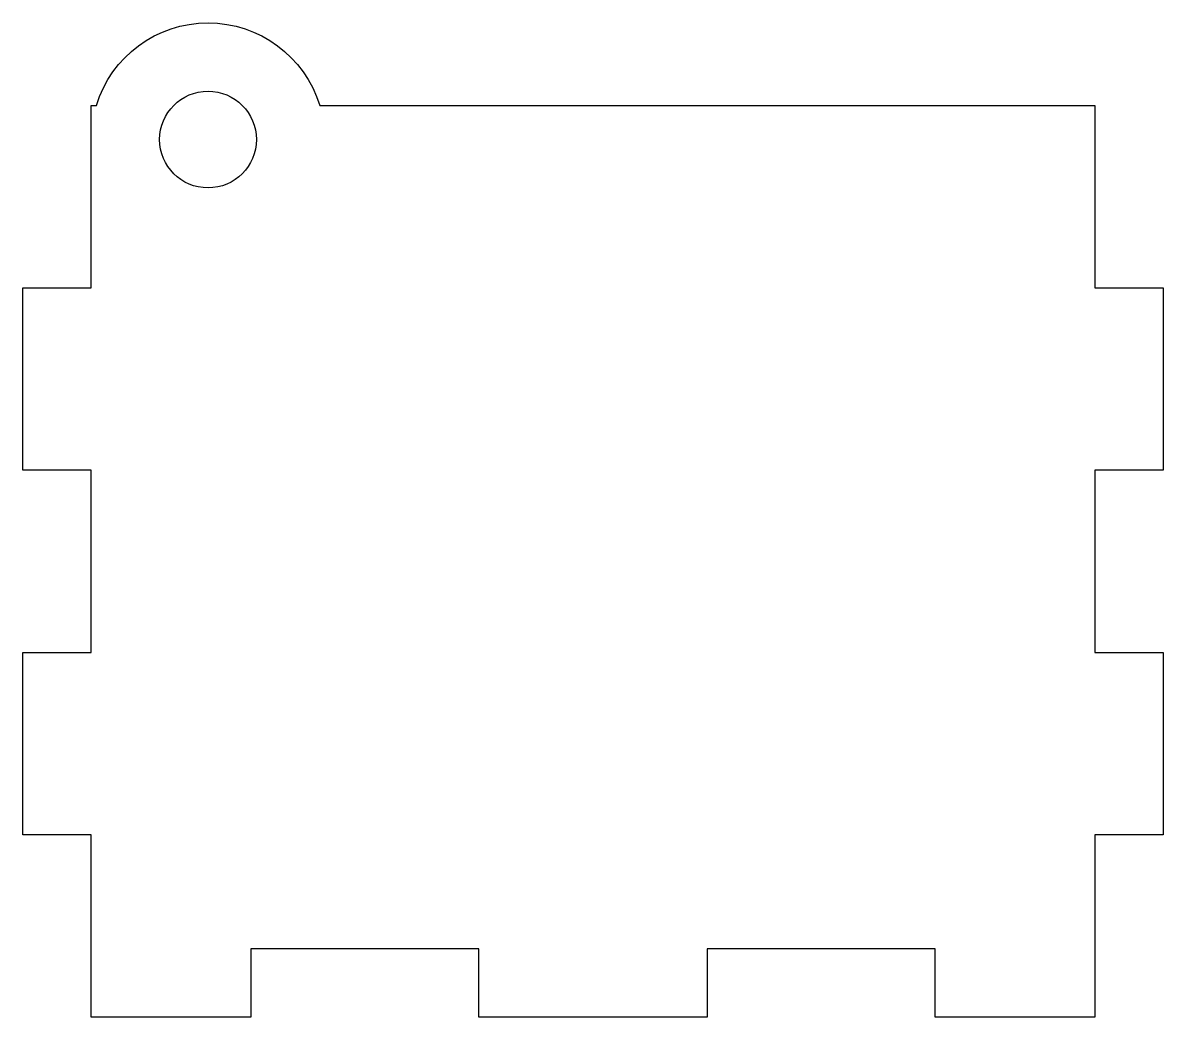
# Model space of a CAD drawing. Header units: millimetres. Extents: x -50 to 0, y 0 to 43.6.
import ezdxf

# ---------------------------------------------------------------- set-up
doc = ezdxf.new("R2010")
doc.units = ezdxf.units.MM
doc.layers.get('0').update_dxf_attribs({"linetype": 'CONTINUOUS'})

msp = doc.modelspace()

# ---------------------------------------------------------------- linework, layer by layer
msp.add_lwpolyline([(-47, 0), (-47, 8), (-50, 8), (-50, 16), (-47, 16), (-47, 24), (-50, 24), (-50, 32), (-47, 32), (-47, 40), (-46.775, 40, -0.739539), (-36.982, 40), (-3, 40), (-3, 32), (0, 32), (0, 24), (-3, 24), (-3, 16), (0, 16), (0, 8), (-3, 8), (-3, 0), (-10, 0), (-10, 3), (-20, 3), (-20, 0), (-30, 0), (-30, 3), (-40, 3), (-40, 0)], format="xyb", close=True)
msp.add_circle((-41.879, 38.5), 2.121)

doc.saveas('drawing.dxf')
